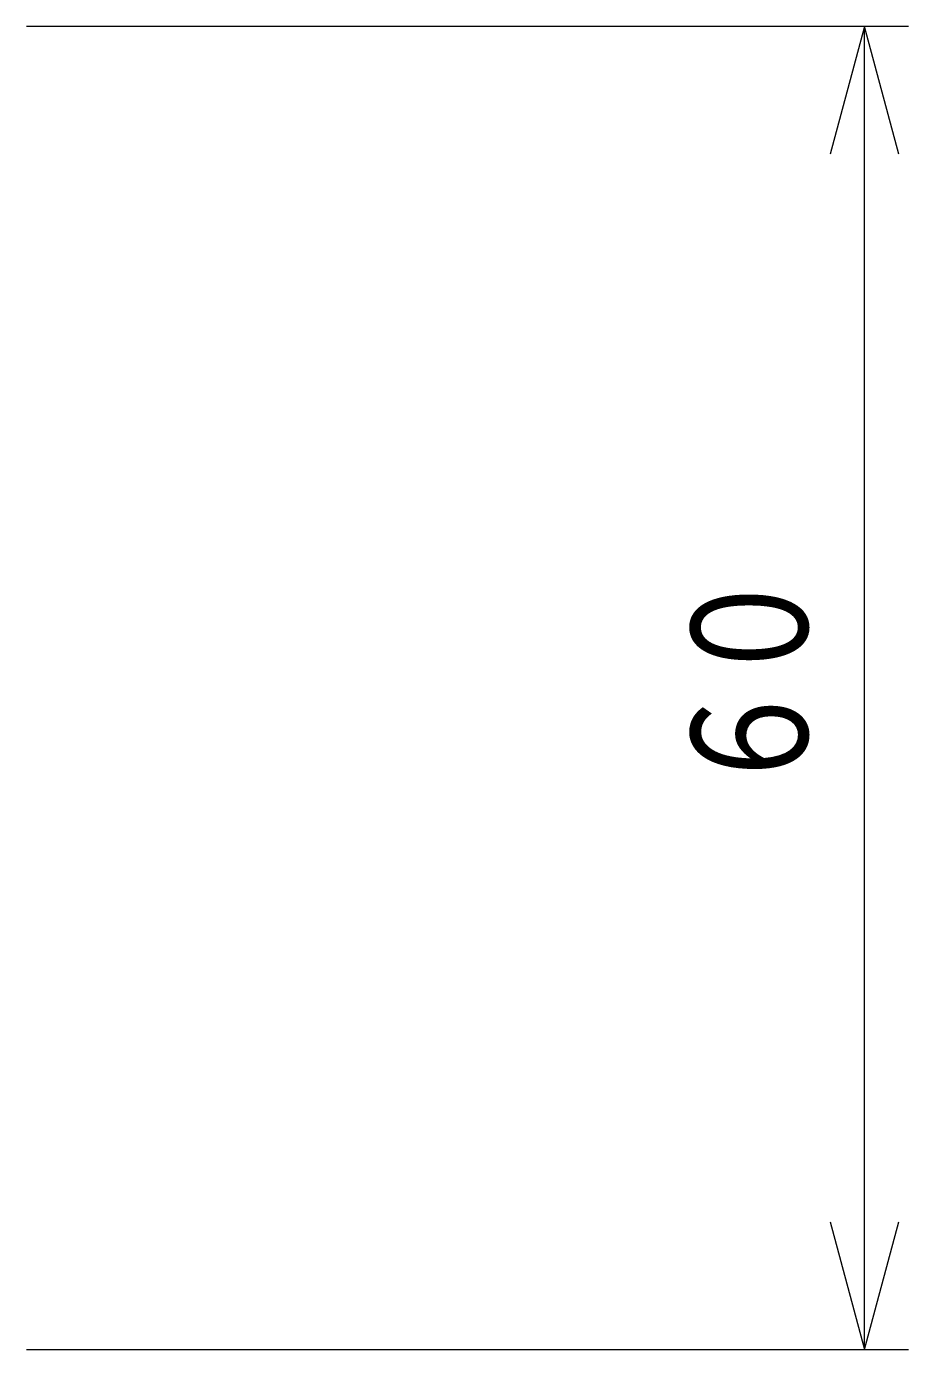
# Model space of a CAD drawing. Header units: millimetres. Extents: x 249 to 929, y 109 to 421.
# Drawn here: x 381.3 to 421.3, y 161.3 to 221.3 of the extents above; entities that cross this region are included whole.
import ezdxf

# ---------------------------------------------------------------- set-up
doc = ezdxf.new("R2010")
doc.units = ezdxf.units.MM
doc.layers.get('0').update_dxf_attribs({"lineweight": 30})
doc.layers.add('寸法', color=7, linetype='Continuous', lineweight=15)
doc.styles.add('BIGFONT', font='txt.shx', dxfattribs={"bigfont": 'bigfont'})

# ---------------------------------------------------------------- blocks, each defined once
blk = doc.blocks.new('A$C04802C9A')
for p, q in [((172, 62), (132, 62)), ((170, 62), (168.4471, 56.2044)), ((170, 2), (170, 62)), ((171.5529, 56.2044), (170, 62)), ((168.4471, 7.7956), (170, 2)), ((170, 2), (171.5529, 7.7956)), ((132, 2), (172, 2))]:
    blk.add_line(p, q)
at = {"style": 'BIGFONT', "width": 0.833}
for s, p in [('０', (168, 32)), ('６', (168, 26.9999))]:
    blk.add_text(s, height=6, rotation=90, dxfattribs=at).set_placement(p)

msp = doc.modelspace()

# ---------------------------------------------------------------- block references
at = {"layer": '寸法'}
msp.add_blockref('A$C04802C9A', (249.284, 159.335), dxfattribs=at)

doc.saveas('drawing.dxf')
